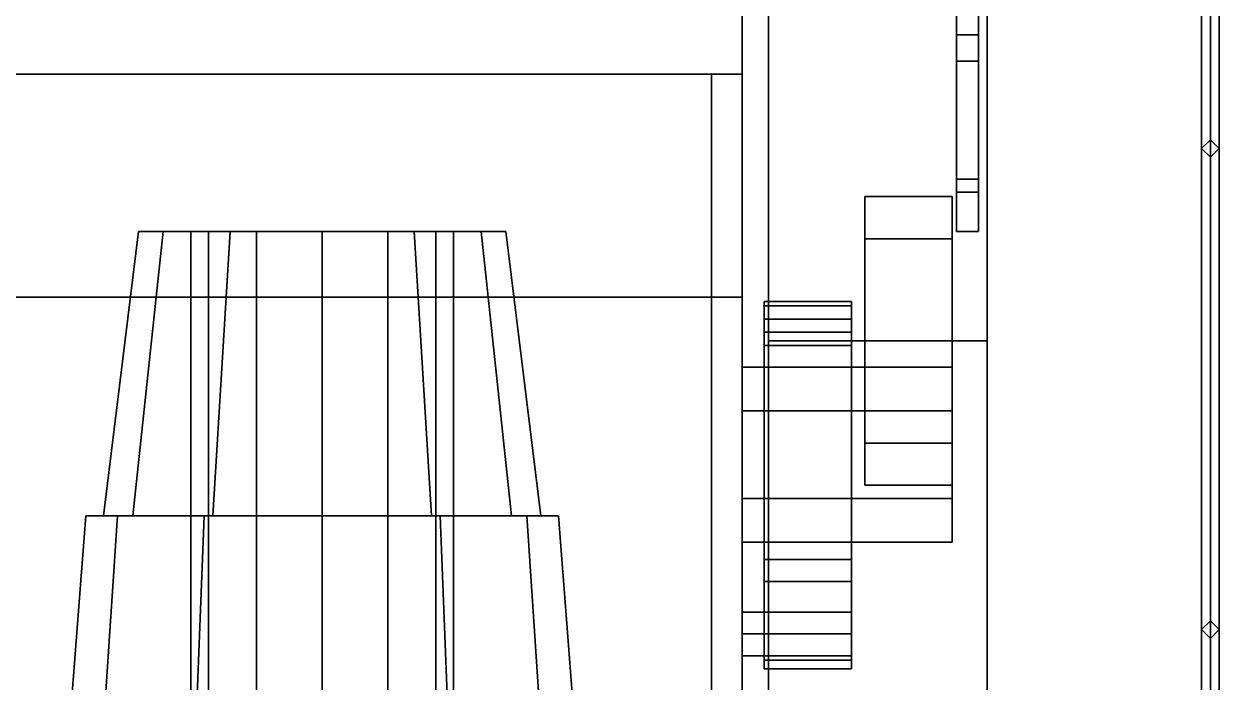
# Model space of a CAD drawing. Header units: millimetres. Extents: x -2 to 3, y -5.7 to 20.8.
# Drawn here: x -0.682 to 2.05, y 2.74 to 4.245 of the extents above; entities that cross this region are included whole.
import ezdxf

# ---------------------------------------------------------------- set-up
doc = ezdxf.new("R2010")
doc.units = ezdxf.units.MM
for name, color, linetype in [('gun', 1, 'Continuous'), ('sleeve', 5, 'Continuous'), ('suspension', 5, 'Continuous'), ('tracks', 3, 'Continuous'), ('wheels', 2, 'Continuous')]:
    doc.layers.add(name, color=color, linetype=linetype)

msp = doc.modelspace()

# ---------------------------------------------------------------- linework, layer by layer
for points in [[(0.96, 5.61, 0.88), (0.96, 3.62, 0.3), (-0.96, 3.62, 0.3), (-0.96, 5.61, 0.88)], [(-0.96, 5.61, 2.35), (-0.96, 4.13, 2.35), (0.96, 4.13, 2.35), (0.96, 5.61, 2.35)], [(0.96, -5.6, 0.71), (0.96, -4.2, 0.3), (0.96, 3.62, 0.3), (0.96, 5.61, 0.88)], [(0.96, -5.6, 1.4), (0.96, -5.6, 0.71), (0.96, 5.61, 0.88), (0.96, 5.61, 1.4)], [(0.96, 4.13, 2.35), (0.96, 4.13, 1.4), (0.96, 5.61, 1.4), (0.96, 5.61, 2.35)], [(0.96, 5.3, 1.72), (0.96, -5.42, 1.72), (2.05, -5.42, 1.72), (2.05, 5.3, 1.72)], [(2.05, -5.42, 1.72), (2.05, -5.11, 1.61), (2.05, 4.95, 1.61), (2.05, 5.3, 1.72)], [(2.05, 4.95, 1.61), (2.05, -5.11, 1.61), (0.96, -5.11, 1.61), (0.96, 4.95, 1.61)], [(2.01, 2.34, 2.75), (2.03, 2.36, 2.77), (2.03, 4.83, 2.77), (2.01, 4.83, 2.75)], [(2.03, 2.36, 2.73), (2.01, 2.34, 2.75), (2.01, 4.83, 2.75), (2.03, 4.83, 2.73)], [(2.03, 2.36, 2.77), (2.05, 2.34, 2.75), (2.05, 4.83, 2.75), (2.03, 4.83, 2.77)], [(2.05, 2.34, 2.75), (2.03, 2.36, 2.73), (2.03, 4.83, 2.73), (2.05, 4.83, 2.75)], [(1.45, 4.69, 0.52), (1.45, 3.89, 0.52), (1.45, 4.22, 1.34), (1.45, 4.27, 1.34)], [(1.5, 4.69, 0.52), (1.5, 3.89, 0.52), (1.45, 3.89, 0.52), (1.45, 4.69, 0.52)], [(1.5, 4.22, 1.34), (1.5, 3.89, 0.52), (1.5, 4.69, 0.52), (1.5, 4.27, 1.34)], [(1.45, 4.27, 1.34), (1.45, 4.22, 1.34), (1.5, 4.22, 1.34), (1.5, 4.27, 1.34)], [(1.45, 3.89, 0.52), (1.45, 3.86, 0.8), (1.45, 4.16, 1.26), (1.45, 4.22, 1.34)], [(1.45, 4.22, 1.34), (1.45, 4.16, 1.26), (1.5, 4.16, 1.26), (1.5, 4.22, 1.34)], [(1.5, 4.16, 1.26), (1.5, 3.86, 0.8), (1.5, 3.89, 0.52), (1.5, 4.22, 1.34)], [(1.45, 3.86, 0.8), (1.45, 3.77, 1.04), (1.45, 3.77, 1.26), (1.45, 4.16, 1.26)], [(1.45, 4.16, 1.26), (1.45, 3.77, 1.26), (1.5, 3.77, 1.26), (1.5, 4.16, 1.26)], [(1.5, 3.77, 1.26), (1.5, 3.77, 1.04), (1.5, 3.86, 0.8), (1.5, 4.16, 1.26)], [(-0.89, 4.13, 1.4), (-0.89, -2.33, 1.4), (0.89, -2.33, 1.4), (0.89, 4.13, 1.4)], [(-0.89, 4.13, 2.35), (-0.89, 4.13, 1.4), (0.89, 4.13, 1.4), (0.89, 4.13, 2.35)], [(0.89, 4.13, 1.4), (0.89, -2.33, 1.4), (0.89, -2.33, 2.35), (0.89, 4.13, 2.35)], [(0.89, 4.13, 2.35), (0.89, -2.33, 2.35), (0.96, -2.33, 2.35), (0.96, 4.13, 2.35)], [(0.96, -2.33, 2.35), (0.96, -2.33, 1.4), (0.96, 4.13, 1.4), (0.96, 4.13, 2.35)], [(2.03, 3.98, 1.72), (2.01, 3.96, 1.72), (2.01, 3.96, 2.75), (2.03, 3.98, 2.73)], [(2.05, 3.96, 1.72), (2.03, 3.98, 1.72), (2.03, 3.98, 2.73), (2.05, 3.96, 2.75)], [(2.01, 3.96, 1.72), (2.03, 3.94, 1.72), (2.03, 3.94, 2.73), (2.01, 3.96, 2.75)], [(2.03, 3.94, 1.72), (2.05, 3.96, 1.72), (2.05, 3.96, 2.75), (2.03, 3.94, 2.73)], [(1.5, 3.89, 0.52), (1.5, 3.86, 0.8), (1.45, 3.86, 0.8), (1.45, 3.89, 0.52)], [(1.5, 3.86, 0.8), (1.5, 3.77, 1.04), (1.45, 3.77, 1.04), (1.45, 3.86, 0.8)], [(1.45, 3.77, 1.26), (1.45, 3.77, 1.04), (1.5, 3.77, 1.04), (1.5, 3.77, 1.26)], [(0.96, 3.62, 0.3), (0.96, -4.2, 0.3), (-0.96, -4.2, 0.3), (-0.96, 3.62, 0.3)], [(2.03, 2.88, 1.72), (2.01, 2.86, 1.72), (2.01, 2.86, 2.75), (2.03, 2.88, 2.73)], [(2.05, 2.86, 1.72), (2.03, 2.88, 1.72), (2.03, 2.88, 2.73), (2.05, 2.86, 2.75)], [(2.01, 2.86, 1.72), (2.03, 2.84, 1.72), (2.03, 2.84, 2.73), (2.01, 2.86, 2.75)], [(2.03, 2.84, 1.72), (2.05, 2.86, 1.72), (2.05, 2.86, 2.75), (2.03, 2.84, 2.73)]]:
    msp.add_3dface(points)
at = {"layer": 'gun'}
for points in [[(-0.433, 3.12, 3.33), (-0.5, 3.12, 3.58), (-0.42, 3.77, 3.58), (-0.3637, 3.77, 3.37)], [(-0.5, 3.12, 3.58), (-0.433, 3.12, 3.83), (-0.3637, 3.77, 3.79), (-0.42, 3.77, 3.58)], [(-0.25, 3.12, 3.147), (-0.433, 3.12, 3.33), (-0.3637, 3.77, 3.37), (-0.21, 3.77, 3.2163)], [(-0.433, 3.12, 3.83), (-0.25, 3.12, 4.013), (-0.21, 3.77, 3.9437), (-0.3637, 3.77, 3.79)], [(-0.42, 3.77, 3.58), (-0.3637, 3.77, 3.79), (-0.2598, 3.77, 3.73), (-0.3, 3.77, 3.58)], [(-0.3637, 3.77, 3.37), (-0.42, 3.77, 3.58), (-0.3, 3.77, 3.58), (-0.2598, 3.77, 3.43)], [(-0.3637, 3.77, 3.79), (-0.21, 3.77, 3.9437), (-0.15, 3.77, 3.8398), (-0.2598, 3.77, 3.73)], [(-0.21, 3.77, 3.2163), (-0.3637, 3.77, 3.37), (-0.2598, 3.77, 3.43), (-0.15, 3.77, 3.3202)], [(-0.3, 3.77, 3.58), (-0.2598, 3.77, 3.73), (-0.2598, 1.85, 3.73), (-0.3, 1.85, 3.58)], [(-0.2598, 3.77, 3.43), (-0.3, 3.77, 3.58), (-0.3, 1.85, 3.58), (-0.2598, 1.85, 3.43)], [(-0.2598, 3.77, 3.73), (-0.15, 3.77, 3.8398), (-0.15, 1.85, 3.8398), (-0.2598, 1.85, 3.73)], [(-0.15, 3.77, 3.3202), (-0.2598, 3.77, 3.43), (-0.2598, 1.85, 3.43), (-0.15, 1.85, 3.3202)], [(0, 3.12, 3.08), (-0.25, 3.12, 3.147), (-0.21, 3.77, 3.2163), (0, 3.77, 3.16)], [(-0.25, 3.12, 4.013), (0, 3.12, 4.08), (0, 3.77, 4), (-0.21, 3.77, 3.9437)], [(-0.21, 3.77, 3.9437), (0, 3.77, 4), (0, 3.77, 3.88), (-0.15, 3.77, 3.8398)], [(0, 3.77, 3.16), (-0.21, 3.77, 3.2163), (-0.15, 3.77, 3.3202), (0, 3.77, 3.28)], [(-0.15, 3.77, 3.8398), (0, 3.77, 3.88), (0, 1.85, 3.88), (-0.15, 1.85, 3.8398)], [(0, 3.77, 3.28), (-0.15, 3.77, 3.3202), (-0.15, 1.85, 3.3202), (0, 1.85, 3.28)], [(0.25, 3.12, 3.147), (0, 3.12, 3.08), (0, 3.77, 3.16), (0.21, 3.77, 3.2163)], [(0, 3.12, 4.08), (0.25, 3.12, 4.013), (0.21, 3.77, 3.9437), (0, 3.77, 4)], [(0, 3.77, 3.88), (0.15, 3.77, 3.8398), (0.15, 1.85, 3.8398), (0, 1.85, 3.88)], [(0.15, 3.77, 3.3202), (0, 3.77, 3.28), (0, 1.85, 3.28), (0.15, 1.85, 3.3202)], [(0, 3.77, 4), (0.21, 3.77, 3.9437), (0.15, 3.77, 3.8398), (0, 3.77, 3.88)], [(0.21, 3.77, 3.2163), (0, 3.77, 3.16), (0, 3.77, 3.28), (0.15, 3.77, 3.3202)], [(0.15, 3.77, 3.8398), (0.2598, 3.77, 3.73), (0.2598, 1.85, 3.73), (0.15, 1.85, 3.8398)], [(0.2598, 3.77, 3.43), (0.15, 3.77, 3.3202), (0.15, 1.85, 3.3202), (0.2598, 1.85, 3.43)], [(0.3637, 3.77, 3.37), (0.21, 3.77, 3.2163), (0.15, 3.77, 3.3202), (0.2598, 3.77, 3.43)], [(0.21, 3.77, 3.9437), (0.3637, 3.77, 3.79), (0.2598, 3.77, 3.73), (0.15, 3.77, 3.8398)], [(0.433, 3.12, 3.33), (0.25, 3.12, 3.147), (0.21, 3.77, 3.2163), (0.3637, 3.77, 3.37)], [(0.25, 3.12, 4.013), (0.433, 3.12, 3.83), (0.3637, 3.77, 3.79), (0.21, 3.77, 3.9437)], [(0.2598, 3.77, 3.73), (0.3, 3.77, 3.58), (0.3, 1.85, 3.58), (0.2598, 1.85, 3.73)], [(0.3, 3.77, 3.58), (0.2598, 3.77, 3.43), (0.2598, 1.85, 3.43), (0.3, 1.85, 3.58)], [(0.42, 3.77, 3.58), (0.3637, 3.77, 3.37), (0.2598, 3.77, 3.43), (0.3, 3.77, 3.58)], [(0.3637, 3.77, 3.79), (0.42, 3.77, 3.58), (0.3, 3.77, 3.58), (0.2598, 3.77, 3.73)], [(0.5, 3.12, 3.58), (0.433, 3.12, 3.33), (0.3637, 3.77, 3.37), (0.42, 3.77, 3.58)], [(0.433, 3.12, 3.83), (0.5, 3.12, 3.58), (0.42, 3.77, 3.58), (0.3637, 3.77, 3.79)]]:
    msp.add_3dface(points, dxfattribs=at)
at = {"layer": 'sleeve'}
for points in [[(-0.4677, 3.12, 3.85), (-0.54, 3.12, 3.58), (-0.6, 2.34, 3.58), (-0.5196, 2.34, 3.88)], [(-0.54, 3.12, 3.58), (-0.4677, 3.12, 3.31), (-0.5196, 2.34, 3.28), (-0.6, 2.34, 3.58)], [(-0.433, 3.12, 3.83), (-0.5, 3.12, 3.58), (-0.54, 3.12, 3.58), (-0.4677, 3.12, 3.85)], [(-0.5, 3.12, 3.58), (-0.433, 3.12, 3.33), (-0.4677, 3.12, 3.31), (-0.54, 3.12, 3.58)], [(-0.27, 3.12, 4.0477), (-0.4677, 3.12, 3.85), (-0.5196, 2.34, 3.88), (-0.3, 2.34, 4.0996)], [(-0.4677, 3.12, 3.31), (-0.27, 3.12, 3.1123), (-0.3, 2.34, 3.0604), (-0.5196, 2.34, 3.28)], [(-0.25, 3.12, 4.013), (-0.433, 3.12, 3.83), (-0.4677, 3.12, 3.85), (-0.27, 3.12, 4.0477)], [(-0.433, 3.12, 3.33), (-0.25, 3.12, 3.147), (-0.27, 3.12, 3.1123), (-0.4677, 3.12, 3.31)], [(0, 3.12, 4.12), (-0.27, 3.12, 4.0477), (-0.3, 2.34, 4.0996), (0, 2.34, 4.18)], [(-0.27, 3.12, 3.1123), (0, 3.12, 3.04), (0, 2.34, 2.98), (-0.3, 2.34, 3.0604)], [(0, 3.12, 4.08), (-0.25, 3.12, 4.013), (-0.27, 3.12, 4.0477), (0, 3.12, 4.12)], [(-0.25, 3.12, 3.147), (0, 3.12, 3.08), (0, 3.12, 3.04), (-0.27, 3.12, 3.1123)], [(0.27, 3.12, 4.0477), (0, 3.12, 4.12), (0, 2.34, 4.18), (0.3, 2.34, 4.0996)], [(0, 3.12, 3.04), (0.27, 3.12, 3.1123), (0.3, 2.34, 3.0604), (0, 2.34, 2.98)], [(0.25, 3.12, 4.013), (0, 3.12, 4.08), (0, 3.12, 4.12), (0.27, 3.12, 4.0477)], [(0, 3.12, 3.08), (0.25, 3.12, 3.147), (0.27, 3.12, 3.1123), (0, 3.12, 3.04)], [(0.25, 3.12, 3.147), (0.433, 3.12, 3.33), (0.4677, 3.12, 3.31), (0.27, 3.12, 3.1123)], [(0.433, 3.12, 3.83), (0.25, 3.12, 4.013), (0.27, 3.12, 4.0477), (0.4677, 3.12, 3.85)], [(0.4677, 3.12, 3.85), (0.27, 3.12, 4.0477), (0.3, 2.34, 4.0996), (0.5196, 2.34, 3.88)], [(0.27, 3.12, 3.1123), (0.4677, 3.12, 3.31), (0.5196, 2.34, 3.28), (0.3, 2.34, 3.0604)], [(0.433, 3.12, 3.33), (0.5, 3.12, 3.58), (0.54, 3.12, 3.58), (0.4677, 3.12, 3.31)], [(0.5, 3.12, 3.58), (0.433, 3.12, 3.83), (0.4677, 3.12, 3.85), (0.54, 3.12, 3.58)], [(0.54, 3.12, 3.58), (0.4677, 3.12, 3.85), (0.5196, 2.34, 3.88), (0.6, 2.34, 3.58)], [(0.4677, 3.12, 3.31), (0.54, 3.12, 3.58), (0.6, 2.34, 3.58), (0.5196, 2.34, 3.28)]]:
    msp.add_3dface(points, dxfattribs=at)
at = {"layer": 'suspension'}
for points in [[(1.01, 3.61, 0.32), (1.01, 3.57, 0.27), (1.01, 3.6, 0.41), (1.01, 3.61, 0.37)], [(1.21, 3.61, 0.37), (1.21, 3.61, 0.32), (1.01, 3.61, 0.32), (1.01, 3.61, 0.37)], [(1.01, 3.61, 0.37), (1.01, 3.6, 0.41), (1.21, 3.6, 0.41), (1.21, 3.61, 0.37)], [(1.21, 3.61, 0.32), (1.21, 3.57, 0.27), (1.01, 3.57, 0.27), (1.01, 3.61, 0.32)], [(1.21, 3.6, 0.41), (1.21, 3.57, 0.27), (1.21, 3.61, 0.32), (1.21, 3.61, 0.37)], [(1.01, 3.57, 0.27), (1.01, 3.51, 0.26), (1.01, 3.54, 0.44), (1.01, 3.6, 0.41)], [(1.01, 3.6, 0.41), (1.01, 3.54, 0.44), (1.21, 3.54, 0.44), (1.21, 3.6, 0.41)], [(1.21, 3.54, 0.44), (1.21, 3.51, 0.26), (1.21, 3.57, 0.27), (1.21, 3.6, 0.41)], [(1.21, 3.57, 0.27), (1.21, 3.51, 0.26), (1.01, 3.51, 0.26), (1.01, 3.57, 0.27)], [(1.01, 3.54, 0.44), (1.01, 3.02, 0.61), (1.21, 3.02, 0.61), (1.21, 3.54, 0.44)], [(1.01, 3.51, 0.26), (1.01, 2.97, 0.44), (1.01, 3.02, 0.61), (1.01, 3.54, 0.44)], [(1.21, 3.02, 0.61), (1.21, 2.97, 0.44), (1.21, 3.51, 0.26), (1.21, 3.54, 0.44)], [(1.21, 3.51, 0.26), (1.21, 2.97, 0.44), (1.01, 2.97, 0.44), (1.01, 3.51, 0.26)], [(1.01, 2.97, 0.44), (1.01, 2.85, 0.45), (1.01, 2.9, 0.67), (1.01, 3.02, 0.61)], [(1.01, 3.02, 0.61), (1.01, 2.9, 0.67), (1.21, 2.9, 0.67), (1.21, 3.02, 0.61)], [(1.21, 2.9, 0.67), (1.21, 2.85, 0.45), (1.21, 2.97, 0.44), (1.21, 3.02, 0.61)], [(1.21, 2.97, 0.44), (1.21, 2.85, 0.45), (1.01, 2.85, 0.45), (1.01, 2.97, 0.44)], [(1.01, 2.9, 0.57), (1.01, 2.85, 0.52), (0.96, 2.85, 0.52), (0.96, 2.9, 0.57)], [(1.01, 2.85, 0.62), (1.01, 2.9, 0.57), (0.96, 2.9, 0.57), (0.96, 2.85, 0.62)], [(1.01, 2.85, 0.45), (1.01, 2.8, 0.48), (1.01, 2.85, 0.67), (1.01, 2.9, 0.67)], [(1.01, 2.9, 0.67), (1.01, 2.85, 0.67), (1.21, 2.85, 0.67), (1.21, 2.9, 0.67)], [(1.21, 2.85, 0.67), (1.21, 2.8, 0.48), (1.21, 2.85, 0.45), (1.21, 2.9, 0.67)], [(1.01, 2.85, 0.52), (1.01, 2.8, 0.57), (0.96, 2.8, 0.57), (0.96, 2.85, 0.52)], [(1.01, 2.8, 0.57), (1.01, 2.85, 0.62), (0.96, 2.85, 0.62), (0.96, 2.8, 0.57)], [(1.01, 2.8, 0.48), (1.01, 2.77, 0.53), (1.01, 2.79, 0.64), (1.01, 2.85, 0.67)], [(1.21, 2.85, 0.45), (1.21, 2.8, 0.48), (1.01, 2.8, 0.48), (1.01, 2.85, 0.45)], [(1.01, 2.85, 0.67), (1.01, 2.79, 0.64), (1.21, 2.79, 0.64), (1.21, 2.85, 0.67)], [(1.21, 2.79, 0.64), (1.21, 2.77, 0.53), (1.21, 2.8, 0.48), (1.21, 2.85, 0.67)], [(1.21, 2.8, 0.48), (1.21, 2.77, 0.53), (1.01, 2.77, 0.53), (1.01, 2.8, 0.48)], [(1.01, 2.79, 0.64), (1.01, 2.77, 0.53), (1.21, 2.77, 0.53), (1.21, 2.79, 0.64)]]:
    msp.add_3dface(points, dxfattribs=at)
at = {"layer": 'tracks'}
for points in [[(1.02, 3.52), (1.02, 5.18, 0.61), (1.52, 5.18, 0.61), (1.52, 3.52)], [(1.52, 3.52), (1.52, 5.18, 0.61), (1.02, 5.18, 0.61), (1.02, 3.52)], [(1.02, 4.84, 1.43), (1.02, -5.2, 1.43), (1.52, -5.2, 1.43), (1.52, 4.84, 1.43)], [(1.52, 4.84, 1.43), (1.52, -5.2, 1.43), (1.02, -5.2, 1.43), (1.02, 4.84, 1.43)], [(1.52, -3.68), (1.52, 3.52), (1.02, 3.52), (1.02, -3.68)], [(1.02, -3.68), (1.02, 3.52), (1.52, 3.52), (1.52, -3.68)]]:
    msp.add_3dface(points, dxfattribs=at)
at = {"layer": 'wheels'}
for points in [[(1.24, 3.2867, 0.5733), (1.24, 3.85, 0.34), (1.24, 3.7533, 0.1067), (1.24, 3.19, 0.34)], [(1.24, 3.52, 0.67), (1.24, 3.7533, 0.5733), (1.24, 3.85, 0.34), (1.24, 3.2867, 0.5733)], [(1.44, 3.7533, 0.5733), (1.44, 3.85, 0.34), (1.24, 3.85, 0.34), (1.24, 3.7533, 0.5733)], [(1.44, 3.85, 0.34), (1.44, 3.7533, 0.1067), (1.24, 3.7533, 0.1067), (1.24, 3.85, 0.34)], [(1.44, 3.7533, 0.5733), (1.44, 3.52, 0.67), (1.44, 3.2867, 0.5733), (1.44, 3.85, 0.34)], [(1.44, 3.85, 0.34), (1.44, 3.2867, 0.5733), (1.44, 3.19, 0.34), (1.44, 3.7533, 0.1067)], [(1.24, 3.19, 0.34), (1.24, 3.7533, 0.1067), (1.24, 3.52, 0.01), (1.24, 3.2867, 0.1067)], [(1.44, 3.7533, 0.1067), (1.44, 3.52, 0.01), (1.24, 3.52, 0.01), (1.24, 3.7533, 0.1067)], [(1.44, 3.52, 0.67), (1.44, 3.7533, 0.5733), (1.24, 3.7533, 0.5733), (1.24, 3.52, 0.67)], [(1.44, 3.7533, 0.1067), (1.44, 3.19, 0.34), (1.44, 3.2867, 0.1067), (1.44, 3.52, 0.01)], [(1.44, 3.52, 0.01), (1.44, 3.2867, 0.1067), (1.24, 3.2867, 0.1067), (1.24, 3.52, 0.01)], [(1.44, 3.2867, 0.5733), (1.44, 3.52, 0.67), (1.24, 3.52, 0.67), (1.24, 3.2867, 0.5733)], [(0.96, 3.36, 1.0568), (0.96, 3.46, 1.23), (1.44, 3.46, 1.23), (1.44, 3.36, 1.0568)], [(0.96, 3.46, 1.23), (0.96, 3.36, 1.4032), (1.44, 3.36, 1.4032), (1.44, 3.46, 1.23)], [(1.44, 3.46, 1.23), (1.44, 3.06, 1.23), (1.44, 3.16, 1.0568), (1.44, 3.36, 1.0568)], [(1.44, 3.36, 1.4032), (1.44, 3.16, 1.4032), (1.44, 3.06, 1.23), (1.44, 3.46, 1.23)], [(0.96, 3.16, 1.0568), (0.96, 3.36, 1.0568), (1.44, 3.36, 1.0568), (1.44, 3.16, 1.0568)], [(0.96, 3.36, 1.4032), (0.96, 3.16, 1.4032), (1.44, 3.16, 1.4032), (1.44, 3.36, 1.4032)], [(1.44, 3.19, 0.34), (1.44, 3.2867, 0.5733), (1.24, 3.2867, 0.5733), (1.24, 3.19, 0.34)], [(1.44, 3.2867, 0.1067), (1.44, 3.19, 0.34), (1.24, 3.19, 0.34), (1.24, 3.2867, 0.1067)], [(0.96, 3.06, 1.23), (0.96, 3.16, 1.0568), (1.44, 3.16, 1.0568), (1.44, 3.06, 1.23)], [(0.96, 3.16, 1.4032), (0.96, 3.06, 1.23), (1.44, 3.06, 1.23), (1.44, 3.16, 1.4032)]]:
    msp.add_3dface(points, dxfattribs=at)

doc.saveas('drawing.dxf')
